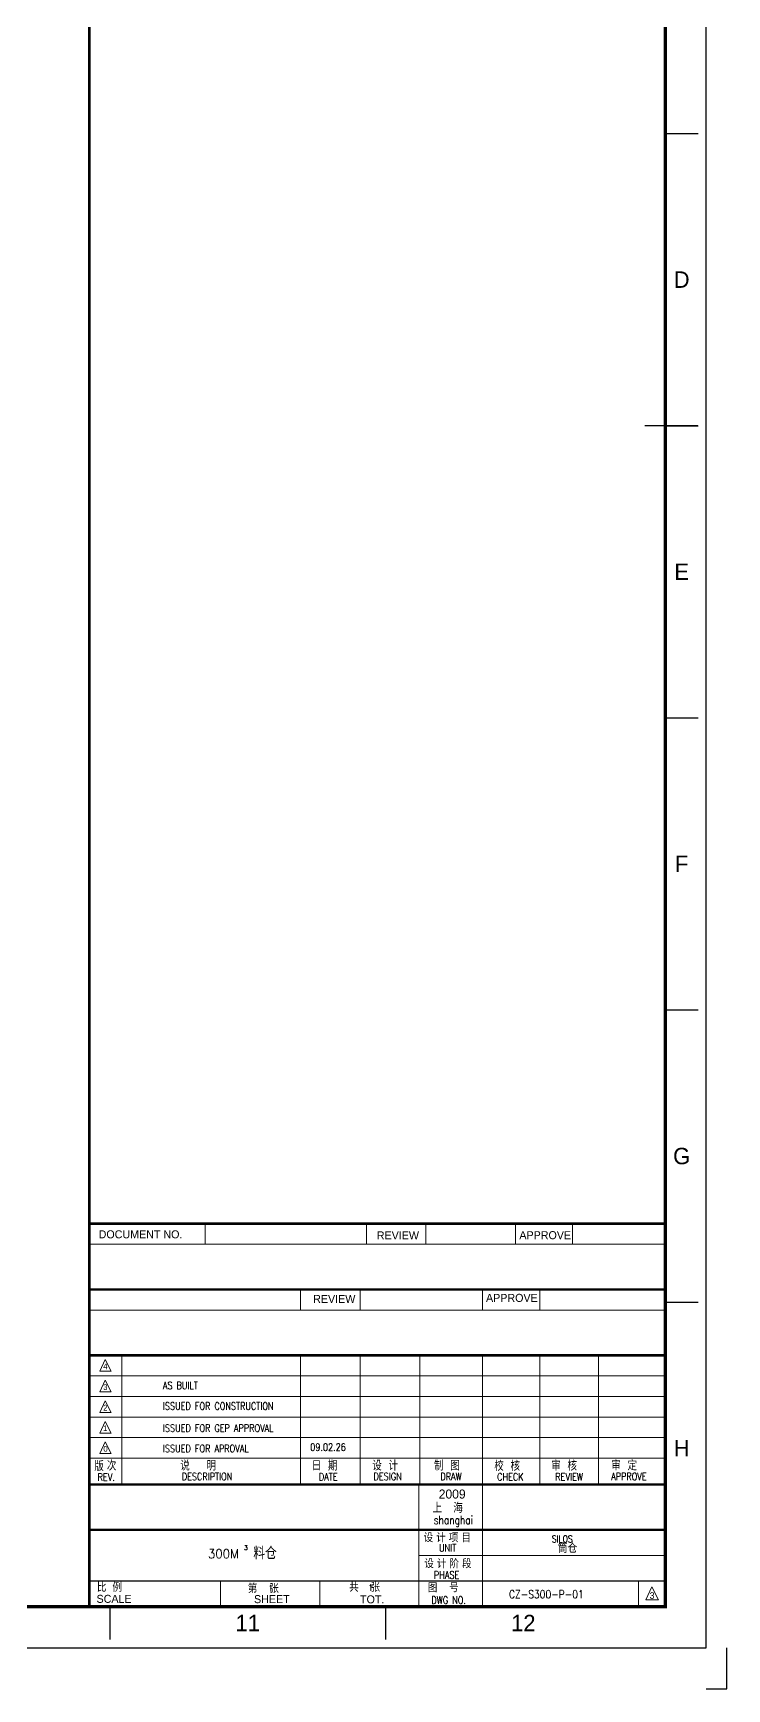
# Model space of a CAD drawing. Extents: x -1260320 to -915870, y -314911 to -145307.
# Drawn here: x -1131379 to -1120044, y -314911 to -287869 of the extents above; entities that cross this region are included whole.
import ezdxf
from ezdxf.enums import TextEntityAlignment as Align

# ---------------------------------------------------------------- set-up
doc = ezdxf.new("R2010")
doc.units = 0
doc.header["$LTSCALE"] = 1500
doc.header["$MEASUREMENT"] = 0
doc.layers.get('0').update_dxf_attribs({"color": 3, "linetype": 'CONTINUOUS'})
doc.layers.add('062_DRAWINGTITLE', color=7, linetype='CONTINUOUS')
doc.layers.add('_TCC_NET_BORDER', color=7, linetype='CONTINUOUS')
doc.styles.add('_TCC_NET_FSHZ_D_W1', font='tcc_comp', dxfattribs={"bigfont": 'tcc_chin'})
doc.styles.add('_TCC_NET_FSHZ_S_W075', font='tcc_simp', dxfattribs={"width": 0.75, "bigfont": 'tcc_hzdx'})
doc.styles.add('HZ', font='TXT', dxfattribs={"bigfont": 'HZDX'})
doc.styles.add('HZ2', font='tcc_simp', dxfattribs={"height": 2.5, "bigfont": 'tcc_hzdx'})
doc.styles.add('HZ3', font='tcc_simp', dxfattribs={"height": 1.5, "bigfont": 'tcc_hzdx'})
doc.styles.add('R', font='romans', dxfattribs={"width": 0.8, "bigfont": 'hztxt'})
doc.styles.add('ROMAND', font='romand.shx', dxfattribs={"width": 0.75})

# ---------------------------------------------------------------- blocks, each defined once
blk = doc.blocks.new('_TCCDWGBORDER01H2A100841X594')
at = {"color": 7, "linetype": 'Continuous'}
for p, q in [((831, 368), (839, 368)), ((831, 297), (839, 297)), ((831, 226), (839, 226)), ((831, 155), (839, 155)), ((831, 84), (839, 84)), ((696, 10), (696, 2)), ((763, 10), (763, 2))]:
    blk.add_line(p, q, dxfattribs=at)
blk.add_lwpolyline([(0, 0), (841, 0), (841, 594), (0, 594)], close=True, dxfattribs=at)
at = {"color": 4, "linetype": 'Continuous', "const_width": 0.8}
blk.add_lwpolyline([(25, 10), (831, 10), (831, 584), (25, 584)], close=True, dxfattribs=at)
at = {"color": 4, "linetype": 'Continuous', "const_width": 0.4}
blk.add_lwpolyline([(826, 297), (839, 297)], dxfattribs=at)
at = {"color": 7, "linetype": 'Continuous'}
blk.add_lwpolyline([(841, -10), (846, -10), (846, 0)], dxfattribs=at)
at = {"color": 7, "style": '_TCC_NET_FSHZ_D_W1'}
for s, p in [('D', (835, 332.5)), ('E', (835, 261.5)), ('F', (835, 190.5)), ('G', (835, 119.5)), ('H', (835, 48.5)), ('12', (796.5, 6)), ('11', (729.5, 6))]:
    blk.add_text(s, height=4, dxfattribs=at).set_placement(p, align=Align.MIDDLE_CENTER)
at = {"color": 1, "style": '_TCC_NET_FSHZ_S_W075', "flags": 8}
blk.add_attdef('FILE_NAME', (-6, 0), '', height=4, rotation=90, dxfattribs=at)
blk.add_attdef('USER_NAME', (0, -10), '', height=4, dxfattribs=at)
at = {"color": 1, "style": '_TCC_NET_FSHZ_S_W075', "flags": 9}
blk.add_attdef('BORDER_SIZE', text='', height=4, dxfattribs=at).set_placement((841, -10), align=Align.RIGHT)

msp = doc.modelspace()

# ---------------------------------------------------------------- linework, layer by layer
at = {"lineweight": 15}
for p, q in [((-1121052.007, -307312.594), (-1121052.007, -313566.724)), ((-1130200.662, -309533.568), (-1130286.818, -309724.379)), ((-1130200.662, -309533.568), (-1130286.818, -309724.379)), ((-1130103.267, -309724.379), (-1130200.662, -309533.568)), ((-1130103.267, -309724.379), (-1130200.662, -309533.568)), ((-1130286.818, -309724.379), (-1130103.267, -309724.379)), ((-1130286.818, -309724.379), (-1130103.267, -309724.379)), ((-1130200.662, -309869.572), (-1130286.818, -310060.383)), ((-1130200.662, -309869.572), (-1130286.818, -310060.383)), ((-1130103.267, -310060.383), (-1130200.662, -309869.572)), ((-1130103.267, -310060.383), (-1130200.662, -309869.572)), ((-1130286.818, -310060.383), (-1130103.267, -310060.383)), ((-1130286.818, -310060.383), (-1130103.267, -310060.383)), ((-1130200.662, -310205.575), (-1130286.818, -310396.386)), ((-1130200.662, -310205.575), (-1130286.818, -310396.386)), ((-1130286.818, -310396.386), (-1130103.267, -310396.386)), ((-1130286.818, -310396.386), (-1130103.267, -310396.386)), ((-1130103.267, -310396.386), (-1130200.662, -310205.575)), ((-1130103.267, -310396.386), (-1130200.662, -310205.575)), ((-1130200.662, -310541.578), (-1130286.818, -310732.389)), ((-1130200.662, -310541.578), (-1130286.818, -310732.389)), ((-1130103.267, -310732.389), (-1130200.662, -310541.578)), ((-1130103.267, -310732.389), (-1130200.662, -310541.578)), ((-1130286.818, -310732.389), (-1130103.267, -310732.389)), ((-1130286.818, -310732.389), (-1130103.267, -310732.389)), ((-1130200.662, -310877.582), (-1130286.818, -311068.393)), ((-1130200.662, -310877.582), (-1130286.818, -311068.393)), ((-1130103.267, -311068.393), (-1130200.662, -310877.582)), ((-1130103.267, -311068.393), (-1130200.662, -310877.582)), ((-1130286.818, -311068.393), (-1130103.267, -311068.393)), ((-1130286.818, -311068.393), (-1130103.267, -311068.393)), ((-1130460.007, -313566.724), (-1130460.007, -313064.964)), ((-1121271.131, -313245.683), (-1121366.678, -313457.292)), ((-1121163.121, -313457.292), (-1121271.131, -313245.683)), ((-1130460.007, -313566.724), (-1121052.007, -313566.724)), ((-1121366.678, -313457.292), (-1121163.121, -313457.292))]:
    msp.add_line(p, q, dxfattribs=at)
at = {"color": 4, "lineweight": 15, "const_width": 40.32}
msp.add_lwpolyline([(-1130460.007, -305116.854), (-1130460.007, -274993.924)], dxfattribs=at)
at = {"lineweight": 15}
for points, const_width in [([(-1130460.007, -307312.594), (-1130460.007, -301058.464)], 40.32), ([(-1121052.007, -307312.594), (-1130460.007, -307312.594)], 41.813), ([(-1130460.007, -313566.724), (-1130460.007, -307312.594)], 40.32), ([(-1128567.657, -307312.594), (-1128567.657, -307648.597)], 16.8), ([(-1125934.398, -307312.594), (-1125934.398, -307648.597)], 16.8), ([(-1124960.706, -307312.594), (-1124960.706, -307648.597)], 16.8), ([(-1123499.578, -307312.594), (-1123499.578, -307648.597)], 16.8), ([(-1122564.276, -307312.594), (-1122564.276, -307648.597)], 16.8), ([(-1121052.007, -307648.597), (-1130460.007, -307648.597)], 16.8), ([(-1121052.007, -308387.804), (-1130460.007, -308387.804)], 41.813), ([(-1127009.609, -308387.804), (-1127009.609, -308723.808)], 16.8), ([(-1126035.917, -308387.804), (-1126035.917, -308723.808)], 16.8), ([(-1124037.183, -308387.804), (-1124037.183, -308723.808)], 16.8), ([(-1123101.882, -308387.804), (-1123101.882, -308723.808)], 16.8), ([(-1121052.007, -308723.808), (-1130460.007, -308723.808)], 16.8), ([(-1130460.007, -309463.015), (-1121052.007, -309463.015)], 41.799), ([(-1129930.807, -309463.015), (-1129930.807, -311573.116)], 16.8), ([(-1127009.609, -309463.015), (-1127009.609, -311573.116)], 16.8), ([(-1126035.917, -309463.015), (-1126035.917, -311573.116)], 16.8), ([(-1125062.184, -309463.015), (-1125062.184, -311573.116)], 16.8), ([(-1124037.183, -309463.015), (-1124037.183, -313566.724)], 16.8), ([(-1123101.882, -309463.015), (-1123101.882, -311573.116)], 16.8), ([(-1122140.986, -309463.015), (-1122140.986, -311573.116)], 16.8), ([(-1121052.007, -309799.018), (-1130460.007, -309799.018)], 16.8), ([(-1121052.007, -310135.022), (-1130460.007, -310135.022)], 16.8), ([(-1121052.007, -310471.025), (-1130460.007, -310471.025)], 16.8), ([(-1121052.007, -310807.029), (-1130460.007, -310807.029)], 16.8), ([(-1121052.007, -311143.032), (-1130460.007, -311143.032)], 16.8), ([(-1121052.007, -311573.116), (-1130460.007, -311573.116)], 41.813), ([(-1125076.54, -313566.724), (-1125076.54, -311573.116)], 16.8), ([(-1130460.007, -312312.324), (-1121052.007, -312312.324)], 41.799), ([(-1121052.007, -312730.457), (-1125076.54, -312730.457)], 16.8), ([(-1130460.007, -313148.59), (-1125076.54, -313148.59)], 16.8), ([(-1128317.074, -313148.59), (-1128317.074, -313566.724)], 15.68), ([(-1126696.807, -313148.59), (-1126696.807, -313566.724)], 16.8), ([(-1121052.007, -313148.59), (-1125076.54, -313148.59)], 16.8), ([(-1121488.461, -313156.639), (-1121488.461, -313566.724)], 16.8)]:
    msp.add_lwpolyline(points, dxfattribs=dict(at, const_width=const_width))

# ---------------------------------------------------------------- block references
at = {"layer": '_TCC_NET_BORDER', "color": 1, "lineweight": 15, "xscale": 67.20000000001164, "yscale": 67.19999999999709, "zscale": 67.2}
msp.add_blockref('_TCCDWGBORDER01H2A100841X594', (-1176895.207, -314238.724), dxfattribs=at)

# ---------------------------------------------------------------- texts
at = {"lineweight": 15, "style": 'HZ2'}
for s, height, p in [('DOCUMENT NO.', 130.66667, (-1130308.245, -307552.342)), ('REVIEW', 130.6667, (-1125763.732, -307569.343)), ('APPROVE', 130.6667, (-1123434.415, -307566.233)), ('REVIEW', 130.6667, (-1126803.595, -308607.93)), ('APPROVE', 130.6667, (-1123979.345, -308590.304)), ('版  ', 147.8415, (-1130378.762, -311352.73)), ('次', 147.841, (-1130173.109, -311343.281)), ('说     明', 147.8415, (-1128975.312, -311343.54)), ('日  期', 147.8415, (-1126827.465, -311343.717)), ('设  计', 147.8415, (-1125838.303, -311343.717)), ('制  图', 147.8415, (-1124829.375, -311343.717)), ('校  核', 147.8415, (-1123844.362, -311349.357)), ('审  核', 147.8415, (-1122914.243, -311345.588)), ('审  定', 147.8415, (-1121932.262, -311340.884)), ('2009', 147.8415, (-1124752.377, -311802.538)), ('上   海', 161.2816, (-1124856.233, -312036.898)), ('设 计 项 目', 130.6667, (-1124998.905, -312513.927)), ('设 计 阶 段', 130.6667, (-1124988.334, -312937.685)), ('SCALE', 130.6667, (-1130342.715, -313505.419)), ('比  例', 130.6667, (-1130336.513, -313324.139)), ('第    张', 130.6667, (-1127871.539, -313342.875)), ('SHEET ', 130.6667, (-1127769.503, -313510.372)), ('共    张', 130.6667, (-1126215.742, -313323.694)), ('TOT.', 130.6667, (-1126037.746, -313513.786)), ('图    号', 130.6667, (-1124932.029, -313329.583))]:
    msp.add_text(s, height=height, dxfattribs=at).set_placement(p)
at = {"lineweight": 15}
for s, height, style, p in [('4', 94.08, 'HZ3', (-1130198.934, -309645.534)), ('3', 94.08, 'HZ3', (-1130198.934, -309981.537)), ('2', 94.08, 'HZ3', (-1130198.934, -310317.54)), ('1', 94.08, 'HZ3', (-1130198.934, -310653.544)), ('0', 94.08, 'HZ3', (-1130195.843, -310991.361)), ('3', 107.521, 'HZ2', (-1121265.787, -313385.842))]:
    msp.add_text(s, height=height, dxfattribs=dict(at, style=style)).set_placement(p, align=Align.MIDDLE)
at = {"color": 7, "lineweight": 15}
for s, height, style, width, p in [('AS BUILT', 120.9612, 'R', 0.8, (-1129258.727, -310015.488)), ('ISSUED FOR CONSTRUCTION', 120.96121, 'R', 0.8, (-1129258.727, -310351.492)), ('ISSUED FOR GEP APPROVAL', 120.96121, 'R', 0.8, (-1129258.727, -310712.632)), ('ISSUED FOR APROVAL', 120.96121, 'R', 0.8, (-1129258.727, -311046.238)), ('09.02.26', 120.9612, 'R', 0.8, (-1126850.832, -311023.188)), ('REV.', 120.9612, 'R', 0.8, (-1130324.614, -311511.507)), ('DESCRIPTION', 120.96121, 'R', 0.8, (-1128950.326, -311504.036)), ('DATE', 120.9612, 'R', 0.8, (-1126711.596, -311506.547)), ('DESIGN', 120.9612, 'R', 0.8, (-1125817.314, -311500.619)), ('DRAW', 120.9612, 'R', 0.8, (-1124725.164, -311503.203)), ('CHECK', 120.9612, 'R', 0.8, (-1123797.09, -311508.715)), ('shanghai', 134.4013, 'R', 0.8, (-1124833.546, -312219.819)), ('UNIT', 120.9612, 'R', 0.8, (-1124746.971, -312665.897)), ('SILOS', 114.24, 'ROMAND', 0.8, (-1122903.596, -312522.561)), ('PHASE', 120.9612, 'R', 0.8, (-1124830.592, -313111.366)), ('DWG NO.', 120.9612, 'R', 0.8, (-1124872.377, -313519.958)), ('CZ-S300-P-01', 129.02401, 'ROMAND', 0.85, (-1123604.945, -313429.45))]:
    msp.add_text(s, height=height, dxfattribs=dict(at, style=style, width=width)).set_placement(p)
at = {"color": 7, "lineweight": 15, "style": 'R', "width": 0.8}
for s, p in [('REVIEW', (-1122621.693, -311446.551)), ('APPROVE', (-1121644.608, -311440.573))]:
    msp.add_text(s, height=120.9612, dxfattribs=at).set_placement(p, align=Align.MIDDLE_CENTER)
at = {"linetype": 'Continuous', "lineweight": 15}
for s, height, style, p in [('料仓', 201.6, '_TCC_NET_FSHZ_D_W1', (-1127781.321, -312794.479)), ('筒仓', 134.4, 'HZ2', (-1122809.565, -312688.898))]:
    msp.add_text(s, height=height, dxfattribs=dict(at, style=style)).set_placement(p)
at = {"lineweight": 15, "style": 'HZ', "width": 0.7}
for p in [(-1127529.519, -313318.457), (-1125898.433, -313310.094)]:
    msp.add_text('1', height=104.533, dxfattribs=at).set_placement(p)
at = {"layer": '062_DRAWINGTITLE', "color": 1, "lineweight": 15, "style": 'ROMAND'}
msp.add_text('3', height=73.92, dxfattribs=at).set_placement((-1127903.476, -312604.772), align=Align.MIDDLE)
at = {"layer": '062_DRAWINGTITLE', "color": 1, "lineweight": 15, "style": 'ROMAND', "width": 0.95}
msp.add_text('300M', height=147.84, dxfattribs=at).set_placement((-1128269.876, -312704.114), align=Align.MIDDLE)

doc.saveas('drawing.dxf')
